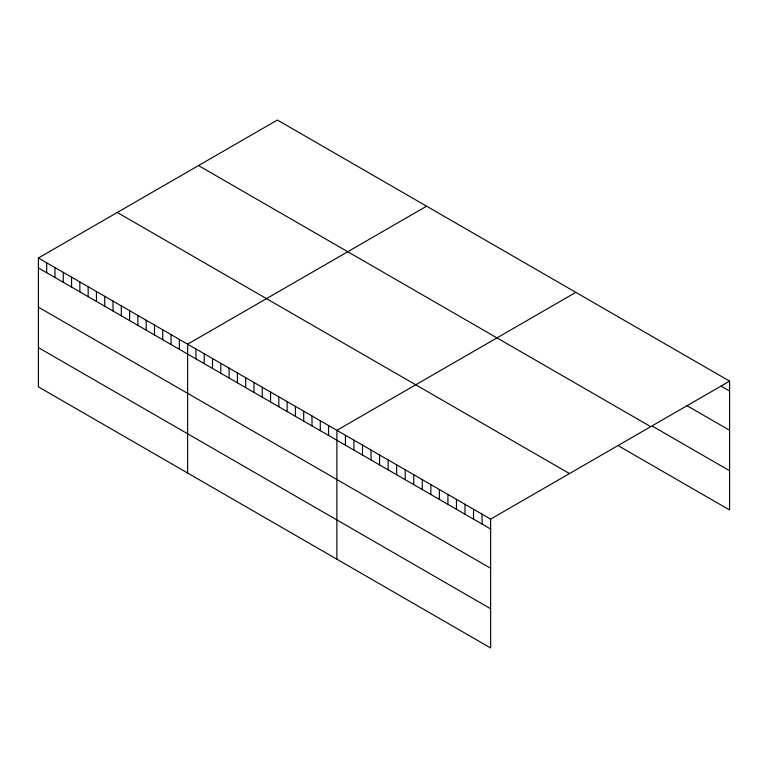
<?xml version="1.0" encoding="UTF-8"?>
<svg xmlns="http://www.w3.org/2000/svg" width="768" height="768" viewBox="0 0 768 768"><rect width="100%" height="100%" fill="white"/><g stroke="black" fill="none" stroke-linecap="round" stroke-linejoin="round"><path stroke-width="1.15" d="M38.4 258.01L490.627 519.101L490.627 647.962L38.4 386.87L38.4 258.01L277.373 120.038L729.6 381.13L729.6 509.99L618.557 445.882M426.605 206.198L187.632 344.17L187.632 473.03M575.846 292.358L336.874 430.33L336.874 559.19M490.627 519.101L729.6 381.13M721.056 386.122L729.6 391.046M686.89 405.638L729.6 430.301M652.723 426.355L729.6 470.736M198.509 165.571L650.736 426.662M117.264 212.477L569.491 473.568M38.4 267.926L490.627 529.018M38.4 307.181L490.627 568.272M38.4 347.616L490.627 608.707M482.083 514.166L482.083 524.083M473.549 509.242L473.549 519.158M465.005 504.307L465.005 514.224M456.461 499.373L456.461 509.29M447.917 494.448L447.917 504.355M439.373 489.514L439.373 499.43M430.838 484.579L430.838 494.496M422.294 479.645L422.294 489.562M413.75 474.72L413.75 484.637M405.206 469.786L405.206 479.702M396.662 464.851L396.662 474.768M388.128 459.917L388.128 469.834M379.584 454.992L379.584 464.909M371.04 450.058L371.04 459.974M362.496 445.123L362.496 455.04M353.952 440.198L353.952 450.115M345.418 435.264L345.418 445.181M328.579 425.549L328.579 435.456M320.285 420.758L320.285 430.675M312 415.968L312 425.885M303.706 411.187L303.706 421.104M295.421 406.397L295.421 416.314M287.126 401.606L287.126 411.523M278.832 396.826L278.832 406.742M270.547 392.035L270.547 401.952M262.253 387.254L262.253 397.171M253.958 382.464L253.958 392.381M245.674 377.674L245.674 387.59M237.379 372.893L237.379 382.81M229.094 368.102L229.094 378.019M220.8 363.322L220.8 373.229M212.506 358.531L212.506 368.448M204.221 353.741L204.221 363.658M195.926 348.96L195.926 358.877M179.347 339.379L179.347 349.296M171.053 334.598L171.053 344.515M162.758 329.808L162.758 339.725M154.474 325.027L154.474 334.944M146.179 320.237L146.179 330.154M137.894 315.446L137.894 325.363M129.6 310.666L129.6 320.582M121.306 305.875L121.306 315.792M113.021 301.094L113.021 311.011M104.726 296.304L104.726 306.221M96.432 291.514L96.432 301.43M88.147 286.733L88.147 296.65M79.853 281.942L79.853 291.859M71.568 277.152L71.568 287.069M63.274 272.371L63.274 282.288M54.979 267.581L54.979 277.498M46.694 262.8L46.694 272.717"/></g></svg>
